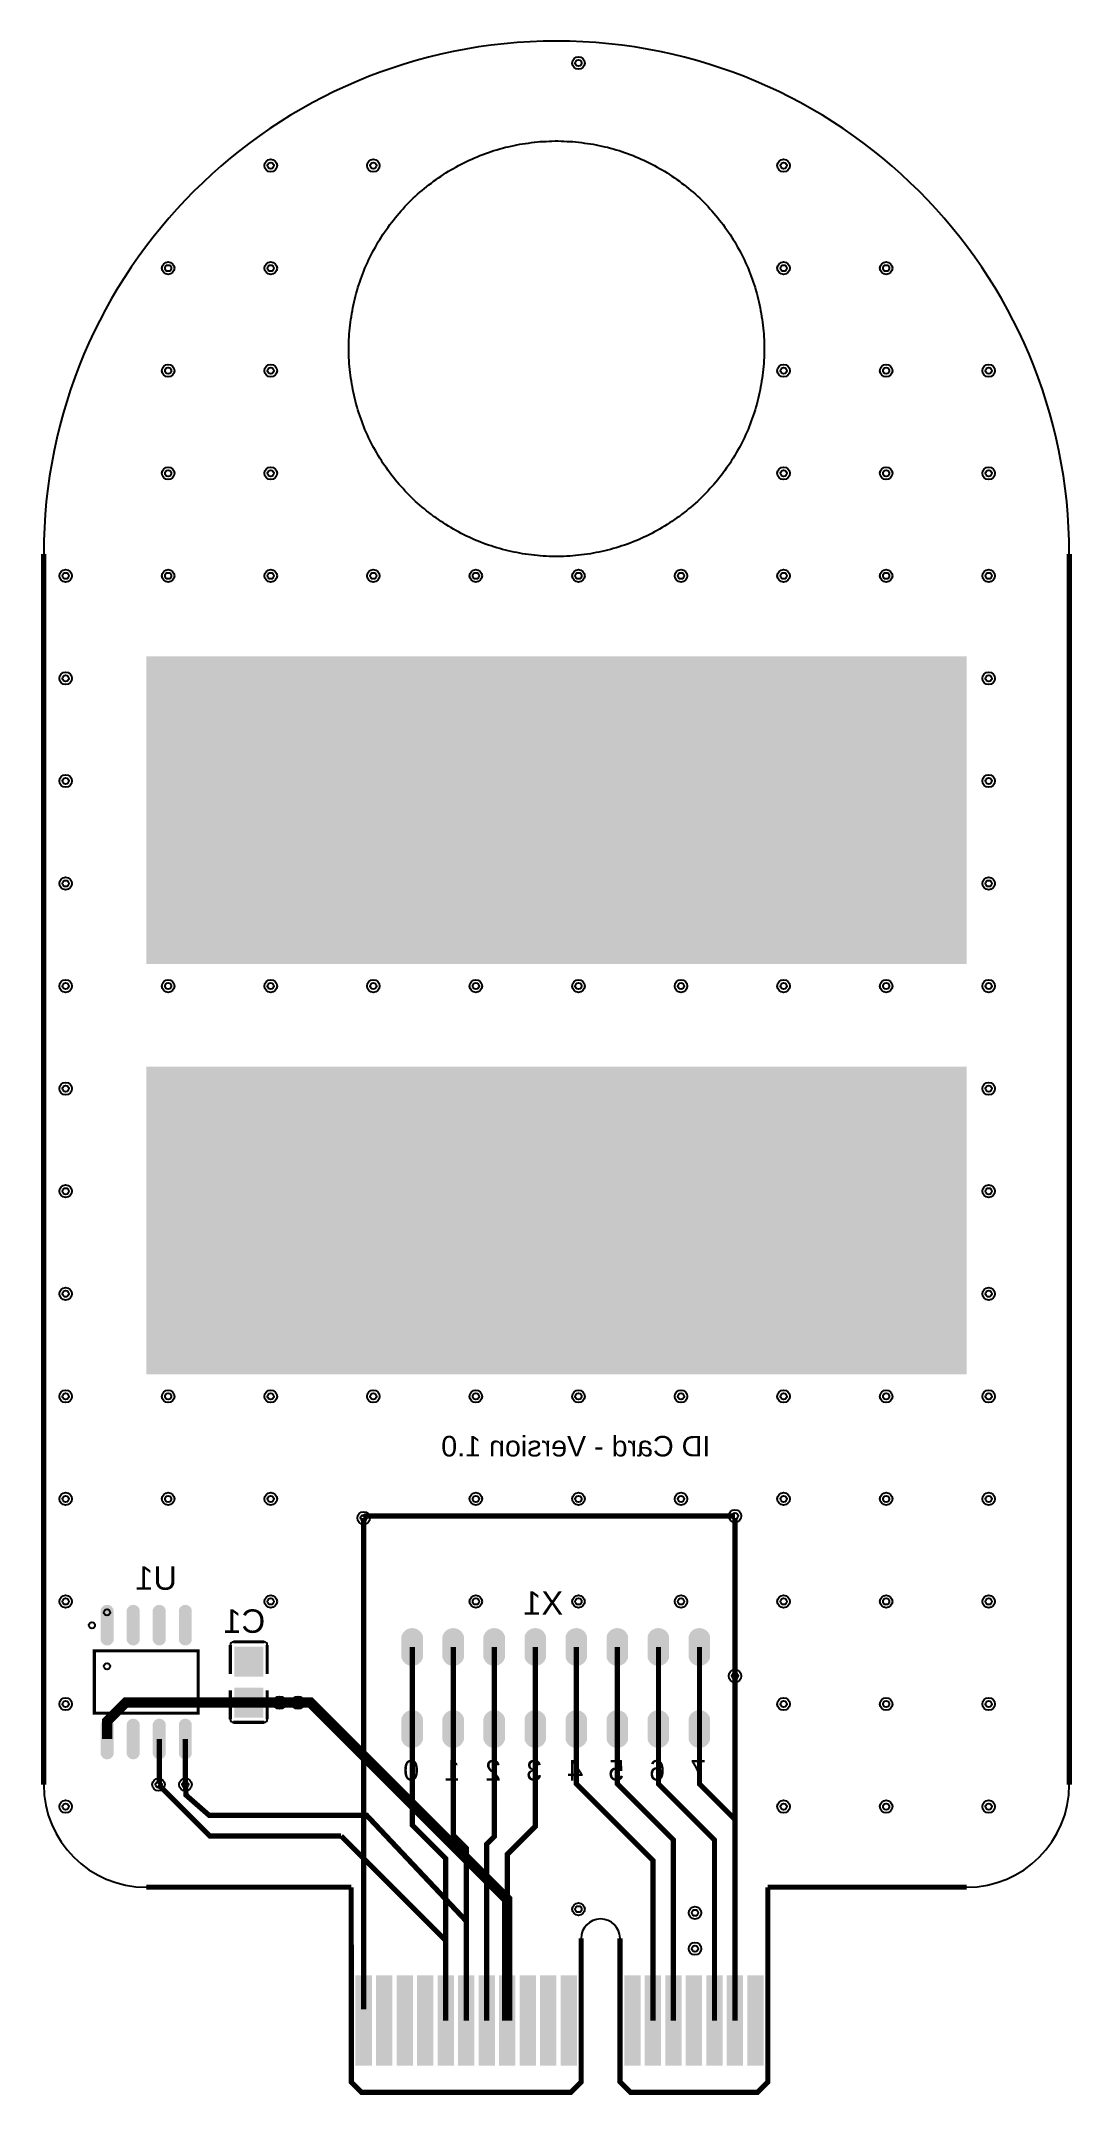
# Model space of a CAD drawing. Header units: millimetres. Extents: x 0 to 50, y 0 to 100.
import ezdxf

# ---------------------------------------------------------------- set-up
doc = ezdxf.new("R2010")
doc.units = ezdxf.units.MM
for name, color, linetype, true_color in [('BoardOutLine', 7, 'Continuous', 0xff00ff), ('BottomLayer', 7, 'Continuous', 0x0000ff), ('BottomPasteMaskLayer', 7, 'Continuous', 0x800000), ('BottomSilkLayer', 7, 'Continuous', 0x66cc33), ('BottomSolderMaskLayer', 7, 'Continuous', 0xaa00ff), ('Document', 7, 'Continuous', 0xffffff), ('Hole', 7, 'Continuous', 0x222222), ('Multi-Layer', 7, 'Continuous', 0xc0c0c0), ('TopLayer', 7, 'Continuous', 0xff0000), ('TopPasteMaskLayer', 7, 'Continuous', 0x808080), ('TopSilkLayer', 7, 'Continuous', 0xffcc00), ('TopSolderMaskLayer', 7, 'Continuous', 0x800080)]:
    doc.layers.add(name, color=color, linetype=linetype, true_color=true_color)
doc.styles.get("Standard").update_dxf_attribs({"font": 'arial.ttf'})

msp = doc.modelspace()

# ---------------------------------------------------------------- hatches: boundary and pattern name
at = {"layer": 'BottomLayer'}
for points in [[(3.39, 22.04, -0.785398), (2.8, 22.04), (2.8, 23.5, -0.785398), (3.39, 23.5)], [(4.66, 22.04, -0.785398), (4.07, 22.04), (4.07, 23.5, -0.785398), (4.66, 23.5)], [(5.93, 22.04, -0.785398), (5.34, 22.04), (5.34, 23.5, -0.785398), (5.93, 23.5)], [(7.2, 22.04, -0.785398), (6.61, 22.04), (6.61, 23.5, -0.785398), (7.2, 23.5)], [(18.47, 21.21, -0.785398), (17.47, 21.21), (17.47, 22.21, -0.785398), (18.47, 22.21)], [(20.47, 21.21, -0.785398), (19.47, 21.21), (19.47, 22.21, -0.785398), (20.47, 22.21)], [(22.47, 21.21, -0.785398), (21.47, 21.21), (21.47, 22.21, -0.785398), (22.47, 22.21)], [(24.47, 21.21, -0.785398), (23.47, 21.21), (23.47, 22.21, -0.785398), (24.47, 22.21)], [(26.47, 21.21, -0.785398), (25.47, 21.21), (25.47, 22.21, -0.785398), (26.47, 22.21)], [(28.47, 21.21, -0.785398), (27.47, 21.21), (27.47, 22.21, -0.785398), (28.47, 22.21)], [(30.47, 21.21, -0.785398), (29.47, 21.21), (29.47, 22.21, -0.785398), (30.47, 22.21)], [(32.47, 21.21, -0.785398), (31.47, 21.21), (31.47, 22.21, -0.785398), (32.47, 22.21)], [(10.68, 20.3), (9.32, 20.3), (9.32, 21.71), (10.68, 21.71)], [(10.68, 19.7), (9.32, 19.7), (9.32, 18.29), (10.68, 18.29)], [(3.39, 16.5, -0.785398), (2.8, 16.5), (2.8, 17.96, -0.785398), (3.39, 17.96)], [(4.66, 16.5, -0.785398), (4.07, 16.5), (4.07, 17.96, -0.785398), (4.66, 17.96)], [(5.93, 16.5, -0.785398), (5.34, 16.5), (5.34, 17.96, -0.785398), (5.93, 17.96)], [(7.2, 16.5, -0.785398), (6.61, 16.5), (6.61, 17.96, -0.785398), (7.2, 17.96)], [(18.47, 17.21, -0.785398), (17.47, 17.21), (17.47, 18.21, -0.785398), (18.47, 18.21)], [(20.47, 17.21, -0.785398), (19.47, 17.21), (19.47, 18.21, -0.785398), (20.47, 18.21)], [(22.47, 17.21, -0.785398), (21.47, 17.21), (21.47, 18.21, -0.785398), (22.47, 18.21)], [(24.47, 17.21, -0.785398), (23.47, 17.21), (23.47, 18.21, -0.785398), (24.47, 18.21)], [(26.47, 17.21, -0.785398), (25.47, 17.21), (25.47, 18.21, -0.785398), (26.47, 18.21)], [(28.47, 17.21, -0.785398), (27.47, 17.21), (27.47, 18.21, -0.785398), (28.47, 18.21)], [(30.47, 17.21, -0.785398), (29.47, 17.21), (29.47, 18.21, -0.785398), (30.47, 18.21)], [(32.47, 17.21, -0.785398), (31.47, 17.21), (31.47, 18.21, -0.785398), (32.47, 18.21)], [(15.25, 5.65), (15.95, 5.65), (15.95, 2.45), (15.25, 2.45)], [(16.25, 5.65), (16.95, 5.65), (16.95, 1.35), (16.25, 1.35)], [(17.25, 5.65), (17.95, 5.65), (17.95, 1.35), (17.25, 1.35)], [(18.25, 5.65), (18.95, 5.65), (18.95, 1.35), (18.25, 1.35)], [(19.25, 5.65), (19.95, 5.65), (19.95, 1.35), (19.25, 1.35)], [(20.25, 5.65), (20.95, 5.65), (20.95, 1.35), (20.25, 1.35)], [(21.25, 5.65), (21.95, 5.65), (21.95, 1.35), (21.25, 1.35)], [(22.25, 5.65), (22.95, 5.65), (22.95, 1.35), (22.25, 1.35)], [(23.25, 5.65), (23.95, 5.65), (23.95, 1.35), (23.25, 1.35)], [(24.25, 5.65), (24.95, 5.65), (24.95, 1.35), (24.25, 1.35)], [(25.25, 5.65), (25.95, 5.65), (25.95, 1.35), (25.25, 1.35)], [(28.35, 5.65), (29.05, 5.65), (29.05, 1.35), (28.35, 1.35)], [(29.35, 5.65), (30.05, 5.65), (30.05, 1.35), (29.35, 1.35)], [(30.35, 5.65), (31.05, 5.65), (31.05, 1.35), (30.35, 1.35)], [(31.35, 5.65), (32.05, 5.65), (32.05, 1.35), (31.35, 1.35)], [(32.35, 5.65), (33.05, 5.65), (33.05, 1.35), (32.35, 1.35)], [(33.35, 5.65), (34.05, 5.65), (34.05, 1.35), (33.35, 1.35)], [(34.35, 5.65), (35.05, 5.65), (35.05, 1.35), (34.35, 1.35)]]:
    msp.add_hatch(color=256, dxfattribs=at).paths.add_polyline_path(points)
at = {"layer": 'BottomPasteMaskLayer'}
for points in [[(3.39, 22.04, -0.785398), (2.8, 22.04), (2.8, 23.5, -0.785398), (3.39, 23.5)], [(4.66, 22.04, -0.785398), (4.07, 22.04), (4.07, 23.5, -0.785398), (4.66, 23.5)], [(5.93, 22.04, -0.785398), (5.34, 22.04), (5.34, 23.5, -0.785398), (5.93, 23.5)], [(7.2, 22.04, -0.785398), (6.61, 22.04), (6.61, 23.5, -0.785398), (7.2, 23.5)], [(18.47, 21.21, -0.785398), (17.47, 21.21), (17.47, 22.21, -0.785398), (18.47, 22.21)], [(20.47, 21.21, -0.785398), (19.47, 21.21), (19.47, 22.21, -0.785398), (20.47, 22.21)], [(22.47, 21.21, -0.785398), (21.47, 21.21), (21.47, 22.21, -0.785398), (22.47, 22.21)], [(24.47, 21.21, -0.785398), (23.47, 21.21), (23.47, 22.21, -0.785398), (24.47, 22.21)], [(26.47, 21.21, -0.785398), (25.47, 21.21), (25.47, 22.21, -0.785398), (26.47, 22.21)], [(28.47, 21.21, -0.785398), (27.47, 21.21), (27.47, 22.21, -0.785398), (28.47, 22.21)], [(30.47, 21.21, -0.785398), (29.47, 21.21), (29.47, 22.21, -0.785398), (30.47, 22.21)], [(32.47, 21.21, -0.785398), (31.47, 21.21), (31.47, 22.21, -0.785398), (32.47, 22.21)], [(10.62, 21.68), (9.34, 21.68), (9.29, 21.63), (9.29, 20.48), (9.34, 20.43), (9.75, 20.42), (9.75, 20.87), (10.2, 20.87), (10.2, 20.43), (10.62, 20.43), (10.67, 20.48), (10.67, 21.63)], [(10.62, 19.52), (10.2, 19.52), (10.2, 19.08), (9.75, 19.08), (9.75, 19.52), (9.34, 19.52), (9.29, 19.48), (9.29, 18.33), (9.34, 18.28), (10.62, 18.28), (10.67, 18.33), (10.67, 19.48)], [(3.39, 16.5, -0.785398), (2.8, 16.5), (2.8, 17.96, -0.785398), (3.39, 17.96)], [(4.66, 16.5, -0.785398), (4.07, 16.5), (4.07, 17.96, -0.785398), (4.66, 17.96)], [(5.93, 16.5, -0.785398), (5.34, 16.5), (5.34, 17.96, -0.785398), (5.93, 17.96)], [(7.2, 16.5, -0.785398), (6.61, 16.5), (6.61, 17.96, -0.785398), (7.2, 17.96)], [(18.47, 17.21, -0.785398), (17.47, 17.21), (17.47, 18.21, -0.785398), (18.47, 18.21)], [(20.47, 17.21, -0.785398), (19.47, 17.21), (19.47, 18.21, -0.785398), (20.47, 18.21)], [(22.47, 17.21, -0.785398), (21.47, 17.21), (21.47, 18.21, -0.785398), (22.47, 18.21)], [(24.47, 17.21, -0.785398), (23.47, 17.21), (23.47, 18.21, -0.785398), (24.47, 18.21)], [(26.47, 17.21, -0.785398), (25.47, 17.21), (25.47, 18.21, -0.785398), (26.47, 18.21)], [(28.47, 17.21, -0.785398), (27.47, 17.21), (27.47, 18.21, -0.785398), (28.47, 18.21)], [(30.47, 17.21, -0.785398), (29.47, 17.21), (29.47, 18.21, -0.785398), (30.47, 18.21)], [(32.47, 17.21, -0.785398), (31.47, 17.21), (31.47, 18.21, -0.785398), (32.47, 18.21)], [(15.25, 5.65), (15.95, 5.65), (15.95, 2.45), (15.25, 2.45)], [(16.25, 5.65), (16.95, 5.65), (16.95, 1.35), (16.25, 1.35)], [(17.25, 5.65), (17.95, 5.65), (17.95, 1.35), (17.25, 1.35)], [(18.25, 5.65), (18.95, 5.65), (18.95, 1.35), (18.25, 1.35)], [(19.25, 5.65), (19.95, 5.65), (19.95, 1.35), (19.25, 1.35)], [(20.25, 5.65), (20.95, 5.65), (20.95, 1.35), (20.25, 1.35)], [(21.25, 5.65), (21.95, 5.65), (21.95, 1.35), (21.25, 1.35)], [(22.25, 5.65), (22.95, 5.65), (22.95, 1.35), (22.25, 1.35)], [(23.25, 5.65), (23.95, 5.65), (23.95, 1.35), (23.25, 1.35)], [(24.25, 5.65), (24.95, 5.65), (24.95, 1.35), (24.25, 1.35)], [(25.25, 5.65), (25.95, 5.65), (25.95, 1.35), (25.25, 1.35)], [(28.35, 5.65), (29.05, 5.65), (29.05, 1.35), (28.35, 1.35)], [(29.35, 5.65), (30.05, 5.65), (30.05, 1.35), (29.35, 1.35)], [(30.35, 5.65), (31.05, 5.65), (31.05, 1.35), (30.35, 1.35)], [(31.35, 5.65), (32.05, 5.65), (32.05, 1.35), (31.35, 1.35)], [(32.35, 5.65), (33.05, 5.65), (33.05, 1.35), (32.35, 1.35)], [(33.35, 5.65), (34.05, 5.65), (34.05, 1.35), (33.35, 1.35)], [(34.35, 5.65), (35.05, 5.65), (35.05, 1.35), (34.35, 1.35)]]:
    msp.add_hatch(color=256, dxfattribs=at).paths.add_polyline_path(points)
at = {"layer": 'BottomSilkLayer'}
for points in [[(5, 70), (45, 70), (45, 55), (5, 55), (5, 65)], [(5, 50), (45, 50), (45, 35), (5, 35), (5, 45)]]:
    msp.add_hatch(color=256, dxfattribs=at).paths.add_polyline_path(points)
at = {"layer": 'BottomSolderMaskLayer'}
for points in [[(3.41, 22.03, -0.785398), (2.78, 22.03), (2.78, 23.52, -0.785398), (3.41, 23.52)], [(4.68, 22.03, -0.785398), (4.05, 22.03), (4.05, 23.52, -0.785398), (4.68, 23.52)], [(5.95, 22.03, -0.785398), (5.32, 22.03), (5.32, 23.52, -0.785398), (5.95, 23.52)], [(7.22, 22.03, -0.785398), (6.59, 22.03), (6.59, 23.52, -0.785398), (7.22, 23.52)], [(18.49, 21.2, -0.785398), (17.44, 21.2), (17.44, 22.22, -0.785398), (18.49, 22.22)], [(20.49, 21.2, -0.785398), (19.44, 21.2), (19.44, 22.22, -0.785398), (20.49, 22.22)], [(22.49, 21.2, -0.785398), (21.44, 21.2), (21.44, 22.22, -0.785398), (22.49, 22.22)], [(24.49, 21.2, -0.785398), (23.44, 21.2), (23.44, 22.22, -0.785398), (24.49, 22.22)], [(26.49, 21.2, -0.785398), (25.44, 21.2), (25.44, 22.22, -0.785398), (26.49, 22.22)], [(28.49, 21.2, -0.785398), (27.44, 21.2), (27.44, 22.22, -0.785398), (28.49, 22.22)], [(30.49, 21.2, -0.785398), (29.44, 21.2), (29.44, 22.22, -0.785398), (30.49, 22.22)], [(32.49, 21.2, -0.785398), (31.44, 21.2), (31.44, 22.22, -0.785398), (32.49, 22.22)], [(10.7, 20.27), (9.3, 20.27), (9.3, 21.73), (10.7, 21.73)], [(10.7, 19.73), (9.3, 19.73), (9.3, 18.27), (10.7, 18.27)], [(3.41, 16.48, -0.785398), (2.78, 16.48), (2.78, 17.97, -0.785398), (3.41, 17.97)], [(4.68, 16.48, -0.785398), (4.05, 16.48), (4.05, 17.97, -0.785398), (4.68, 17.97)], [(5.95, 16.48, -0.785398), (5.32, 16.48), (5.32, 17.97, -0.785398), (5.95, 17.97)], [(7.22, 16.48, -0.785398), (6.59, 16.48), (6.59, 17.97, -0.785398), (7.22, 17.97)], [(18.49, 17.2, -0.785398), (17.44, 17.2), (17.44, 18.22, -0.785398), (18.49, 18.22)], [(20.49, 17.2, -0.785398), (19.44, 17.2), (19.44, 18.22, -0.785398), (20.49, 18.22)], [(22.49, 17.2, -0.785398), (21.44, 17.2), (21.44, 18.22, -0.785398), (22.49, 18.22)], [(24.49, 17.2, -0.785398), (23.44, 17.2), (23.44, 18.22, -0.785398), (24.49, 18.22)], [(26.49, 17.2, -0.785398), (25.44, 17.2), (25.44, 18.22, -0.785398), (26.49, 18.22)], [(28.49, 17.2, -0.785398), (27.44, 17.2), (27.44, 18.22, -0.785398), (28.49, 18.22)], [(30.49, 17.2, -0.785398), (29.44, 17.2), (29.44, 18.22, -0.785398), (30.49, 18.22)], [(32.49, 17.2, -0.785398), (31.44, 17.2), (31.44, 18.22, -0.785398), (32.49, 18.22)], [(15.2, 5.7), (16, 5.7), (16, 2.4), (15.2, 2.4)], [(16.2, 5.7), (17, 5.7), (17, 1.3), (16.2, 1.3)], [(17.2, 5.7), (18, 5.7), (18, 1.3), (17.2, 1.3)], [(18.2, 5.7), (19, 5.7), (19, 1.3), (18.2, 1.3)], [(19.2, 5.7), (20, 5.7), (20, 1.3), (19.2, 1.3)], [(20.2, 5.7), (21, 5.7), (21, 1.3), (20.2, 1.3)], [(21.2, 5.7), (22, 5.7), (22, 1.3), (21.2, 1.3)], [(22.2, 5.7), (23, 5.7), (23, 1.3), (22.2, 1.3)], [(23.2, 5.7), (24, 5.7), (24, 1.3), (23.2, 1.3)], [(24.2, 5.7), (25, 5.7), (25, 1.3), (24.2, 1.3)], [(25.2, 5.7), (26, 5.7), (26, 1.3), (25.2, 1.3)], [(28.3, 5.7), (29.1, 5.7), (29.1, 1.3), (28.3, 1.3)], [(29.3, 5.7), (30.1, 5.7), (30.1, 1.3), (29.3, 1.3)], [(30.3, 5.7), (31.1, 5.7), (31.1, 1.3), (30.3, 1.3)], [(31.3, 5.7), (32.1, 5.7), (32.1, 1.3), (31.3, 1.3)], [(32.3, 5.7), (33.1, 5.7), (33.1, 1.3), (32.3, 1.3)], [(33.3, 5.7), (34.1, 5.7), (34.1, 1.3), (33.3, 1.3)], [(34.3, 5.7), (35.1, 5.7), (35.1, 1.3), (34.3, 1.3)]]:
    msp.add_hatch(color=256, dxfattribs=at).paths.add_polyline_path(points)
at = {"layer": 'TopLayer'}
for points in [[(15.25, 5.65), (15.95, 5.65), (15.95, 1.35), (15.25, 1.35)], [(16.25, 5.65), (16.95, 5.65), (16.95, 1.35), (16.25, 1.35)], [(17.25, 5.65), (17.95, 5.65), (17.95, 1.35), (17.25, 1.35)], [(18.25, 5.65), (18.95, 5.65), (18.95, 1.35), (18.25, 1.35)], [(19.25, 5.65), (19.95, 5.65), (19.95, 1.35), (19.25, 1.35)], [(20.25, 5.65), (20.95, 5.65), (20.95, 1.35), (20.25, 1.35)], [(21.25, 5.65), (21.95, 5.65), (21.95, 1.35), (21.25, 1.35)], [(22.25, 5.65), (22.95, 5.65), (22.95, 1.35), (22.25, 1.35)], [(23.25, 5.65), (23.95, 5.65), (23.95, 1.35), (23.25, 1.35)], [(24.25, 5.65), (24.95, 5.65), (24.95, 1.35), (24.25, 1.35)], [(25.25, 5.65), (25.95, 5.65), (25.95, 1.35), (25.25, 1.35)], [(28.35, 5.65), (29.05, 5.65), (29.05, 1.35), (28.35, 1.35)], [(29.35, 5.65), (30.05, 5.65), (30.05, 1.35), (29.35, 1.35)], [(30.35, 5.65), (31.05, 5.65), (31.05, 1.35), (30.35, 1.35)], [(31.35, 5.65), (32.05, 5.65), (32.05, 1.35), (31.35, 1.35)], [(32.35, 5.65), (33.05, 5.65), (33.05, 1.35), (32.35, 1.35)], [(33.35, 5.65), (34.05, 5.65), (34.05, 2.45), (33.35, 2.45)], [(34.35, 5.65), (35.05, 5.65), (35.05, 1.35), (34.35, 1.35)]]:
    msp.add_hatch(color=256, dxfattribs=at).paths.add_polyline_path(points)
at = {"layer": 'TopPasteMaskLayer'}
for points in [[(15.25, 5.65), (15.95, 5.65), (15.95, 1.35), (15.25, 1.35)], [(16.25, 5.65), (16.95, 5.65), (16.95, 1.35), (16.25, 1.35)], [(17.25, 5.65), (17.95, 5.65), (17.95, 1.35), (17.25, 1.35)], [(18.25, 5.65), (18.95, 5.65), (18.95, 1.35), (18.25, 1.35)], [(19.25, 5.65), (19.95, 5.65), (19.95, 1.35), (19.25, 1.35)], [(20.25, 5.65), (20.95, 5.65), (20.95, 1.35), (20.25, 1.35)], [(21.25, 5.65), (21.95, 5.65), (21.95, 1.35), (21.25, 1.35)], [(22.25, 5.65), (22.95, 5.65), (22.95, 1.35), (22.25, 1.35)], [(23.25, 5.65), (23.95, 5.65), (23.95, 1.35), (23.25, 1.35)], [(24.25, 5.65), (24.95, 5.65), (24.95, 1.35), (24.25, 1.35)], [(25.25, 5.65), (25.95, 5.65), (25.95, 1.35), (25.25, 1.35)], [(28.35, 5.65), (29.05, 5.65), (29.05, 1.35), (28.35, 1.35)], [(29.35, 5.65), (30.05, 5.65), (30.05, 1.35), (29.35, 1.35)], [(30.35, 5.65), (31.05, 5.65), (31.05, 1.35), (30.35, 1.35)], [(31.35, 5.65), (32.05, 5.65), (32.05, 1.35), (31.35, 1.35)], [(32.35, 5.65), (33.05, 5.65), (33.05, 1.35), (32.35, 1.35)], [(33.35, 5.65), (34.05, 5.65), (34.05, 2.45), (33.35, 2.45)], [(34.35, 5.65), (35.05, 5.65), (35.05, 1.35), (34.35, 1.35)]]:
    msp.add_hatch(color=256, dxfattribs=at).paths.add_polyline_path(points)
at = {"layer": 'TopSilkLayer'}
for points in [[(5, 70), (45, 70), (45, 55), (5, 55), (5, 65)], [(5, 50), (45, 50), (45, 35), (5, 35), (5, 45)]]:
    msp.add_hatch(color=256, dxfattribs=at).paths.add_polyline_path(points)
at = {"layer": 'TopSolderMaskLayer'}
for points in [[(15.2, 5.7), (16, 5.7), (16, 1.3), (15.2, 1.3)], [(16.2, 5.7), (17, 5.7), (17, 1.3), (16.2, 1.3)], [(17.2, 5.7), (18, 5.7), (18, 1.3), (17.2, 1.3)], [(18.2, 5.7), (19, 5.7), (19, 1.3), (18.2, 1.3)], [(19.2, 5.7), (20, 5.7), (20, 1.3), (19.2, 1.3)], [(20.2, 5.7), (21, 5.7), (21, 1.3), (20.2, 1.3)], [(21.2, 5.7), (22, 5.7), (22, 1.3), (21.2, 1.3)], [(22.2, 5.7), (23, 5.7), (23, 1.3), (22.2, 1.3)], [(23.2, 5.7), (24, 5.7), (24, 1.3), (23.2, 1.3)], [(24.2, 5.7), (25, 5.7), (25, 1.3), (24.2, 1.3)], [(25.2, 5.7), (26, 5.7), (26, 1.3), (25.2, 1.3)], [(28.3, 5.7), (29.1, 5.7), (29.1, 1.3), (28.3, 1.3)], [(29.3, 5.7), (30.1, 5.7), (30.1, 1.3), (29.3, 1.3)], [(30.3, 5.7), (31.1, 5.7), (31.1, 1.3), (30.3, 1.3)], [(31.3, 5.7), (32.1, 5.7), (32.1, 1.3), (31.3, 1.3)], [(32.3, 5.7), (33.1, 5.7), (33.1, 1.3), (32.3, 1.3)], [(33.3, 5.7), (34.1, 5.7), (34.1, 2.4), (33.3, 2.4)], [(34.3, 5.7), (35.1, 5.7), (35.1, 1.3), (34.3, 1.3)]]:
    msp.add_hatch(color=256, dxfattribs=at).paths.add_polyline_path(points)

# ---------------------------------------------------------------- linework, layer by layer
at = {"layer": 'BoardOutLine', "const_width": 0.254}
for points in [[(0, 75), (0, 15)], [(50, 75), (50, 15)], [(15, 10), (5, 10)], [(14.99, 10), (15, 0.5), (15.5, 0), (25.7, 0), (26.2, 0.5), (26.2, 7.5)], [(28.1, 7.5), (28.1, 0.5), (28.6, 0), (34.8, 0), (35.3, 0.5), (35.3, 10)], [(45, 10), (35.3, 10)]]:
    msp.add_lwpolyline(points, dxfattribs=at)
at = {"layer": 'BoardOutLine'}
for centre, radius, start, end in [((25, 75), 25, 0, 180), ((5, 15), 5, 180, 270), ((45, 15), 5, 270, 360), ((27.15, 7.5), 0.95, 0.725, 179.9718)]:
    msp.add_arc(centre, radius, start, end, dxfattribs=at)
at = {"layer": 'BottomLayer'}
for points, const_width in [([(15.6, 4.05), (15.6, 28)], 0.254), ([(33.7, 20.3), (33.7, 28)], 0.254), ([(17.97, 21.71), (17.97, 17.71)], 0.254), ([(19.97, 21.71), (19.97, 17.71)], 0.254), ([(21.97, 21.71), (21.97, 17.71)], 0.254), ([(23.97, 21.71), (23.97, 17.71)], 0.254), ([(25.97, 21.71), (25.97, 17.71)], 0.254), ([(27.97, 21.71), (27.97, 17.71)], 0.254), ([(29.97, 21.71), (29.97, 17.71)], 0.254), ([(31.97, 21.71), (31.97, 17.71)], 0.254), ([(3.09, 17.23), (3.09, 18.09), (4, 19), (10, 19)], 0.5), ([(10, 19), (12.4, 19)], 0.5), ([(12.4, 19), (13, 19)], 0.5), ([(5.6, 15), (5.64, 15.04), (5.64, 17.23)], 0.254), ([(6.91, 17.23), (6.91, 15)], 0.254), ([(17.97, 17.71), (17.97, 13.03), (19.6, 11.4), (19.6, 3.5)], 0.254), ([(19.97, 17.71), (19.97, 12.53), (20.6, 11.9), (20.6, 3.5)], 0.254), ([(21.97, 17.71), (21.97, 12.47), (21.6, 12.1), (21.6, 3.5)], 0.254), ([(23.97, 17.71), (23.97, 12.97), (22.6, 11.6), (22.6, 3.5)], 0.254), ([(25.97, 17.71), (25.97, 15.03), (29.7, 11.3), (29.7, 3.5)], 0.254), ([(27.97, 17.71), (27.97, 15.03), (30.7, 12.3), (30.7, 3.5)], 0.254), ([(29.97, 17.71), (29.97, 15.03), (32.7, 12.3), (32.7, 3.5)], 0.254), ([(31.97, 17.71), (31.97, 15.03), (33.7, 13.3), (33.7, 3.5)], 0.254)]:
    msp.add_lwpolyline(points, dxfattribs=dict(at, const_width=const_width))
at = {"layer": 'BottomSilkLayer', "const_width": 0.152}
for points in [[(10.75, 21.96), (9.25, 21.96)], [(9.1, 21.81), (9.1, 20.4)], [(10.9, 20.4), (10.9, 21.81)], [(9.1, 18.19), (9.1, 19.6)], [(10.9, 19.6), (10.9, 18.19)], [(10.75, 18.04), (9.25, 18.04)]]:
    msp.add_lwpolyline(points, dxfattribs=at)
msp.add_lwpolyline([(2.47, 21.52), (2.47, 18.48), (7.53, 18.48), (7.53, 21.52), (2.47, 21.52)], close=True, dxfattribs=at)
at = {"layer": 'BottomSilkLayer'}
for centre in [(2.35, 22.77), (3.09, 20.77)]:
    msp.add_circle(centre, 0.15, dxfattribs=at)
for centre, start, end in [((9.25, 21.81), 90, 180), ((10.75, 21.81), 0, 90), ((9.25, 18.19), 180, 270), ((10.75, 18.19), 270, 0)]:
    msp.add_arc(centre, 0.152, start, end, dxfattribs=at)
at = {"layer": 'Document'}
msp.add_circle((3.09, 23.4), 0.15, dxfattribs=at)
at = {"layer": 'Hole'}
for centre, radius in [((26.07, 98.93), 0.153), ((11.07, 93.93), 0.153), ((16.07, 93.93), 0.153), ((36.07, 93.93), 0.153), ((6.07, 88.93), 0.153), ((11.07, 88.93), 0.153), ((36.07, 88.93), 0.153), ((41.07, 88.93), 0.153), ((6.07, 83.93), 0.153), ((11.07, 83.93), 0.153), ((36.07, 83.93), 0.153), ((41.07, 83.93), 0.153), ((46.07, 83.93), 0.153), ((6.07, 78.93), 0.153), ((11.07, 78.93), 0.153), ((36.07, 78.93), 0.153), ((41.07, 78.93), 0.153), ((46.07, 78.93), 0.153), ((1.07, 73.93), 0.153), ((6.07, 73.93), 0.153), ((11.07, 73.93), 0.153), ((16.07, 73.93), 0.153), ((21.07, 73.93), 0.153), ((26.07, 73.93), 0.153), ((31.07, 73.93), 0.153), ((36.07, 73.93), 0.153), ((41.07, 73.93), 0.153), ((46.07, 73.93), 0.153), ((1.07, 68.93), 0.153), ((46.07, 68.93), 0.153), ((1.07, 63.93), 0.153), ((46.07, 63.93), 0.153), ((1.07, 58.93), 0.153), ((46.07, 58.93), 0.153), ((1.07, 53.93), 0.153), ((6.07, 53.93), 0.153), ((11.07, 53.93), 0.153), ((16.07, 53.93), 0.153), ((21.07, 53.93), 0.153), ((26.07, 53.93), 0.153), ((31.07, 53.93), 0.153), ((36.07, 53.93), 0.153), ((41.07, 53.93), 0.153), ((46.07, 53.93), 0.153), ((1.07, 48.93), 0.153), ((46.07, 48.93), 0.153), ((1.07, 43.93), 0.153), ((46.07, 43.93), 0.153), ((1.07, 38.93), 0.153), ((46.07, 38.93), 0.153), ((1.07, 33.93), 0.153), ((6.07, 33.93), 0.153), ((11.07, 33.93), 0.153), ((16.07, 33.93), 0.153), ((21.07, 33.93), 0.153), ((26.07, 33.93), 0.153), ((31.07, 33.93), 0.153), ((36.07, 33.93), 0.153), ((41.07, 33.93), 0.153), ((46.07, 33.93), 0.153), ((1.07, 28.93), 0.153), ((6.07, 28.93), 0.153), ((11.07, 28.93), 0.153), ((21.07, 28.93), 0.153), ((26.07, 28.93), 0.153), ((31.07, 28.93), 0.153), ((36.07, 28.93), 0.153), ((41.07, 28.93), 0.153), ((46.07, 28.93), 0.153), ((15.6, 28), 0.152), ((33.7, 28.1), 0.152), ((1.07, 23.93), 0.153), ((11.07, 23.93), 0.153), ((21.07, 23.93), 0.153), ((26.07, 23.93), 0.153), ((31.07, 23.93), 0.153), ((36.07, 23.93), 0.153), ((41.07, 23.93), 0.153), ((46.07, 23.93), 0.153), ((33.7, 20.3), 0.152), ((1.07, 18.93), 0.153), ((11.5, 19), 0.152), ((12.4, 19), 0.152), ((36.07, 18.93), 0.153), ((41.07, 18.93), 0.153), ((46.07, 18.93), 0.153), ((5.6, 15), 0.152), ((6.91, 15), 0.152), ((1.07, 13.93), 0.153), ((36.07, 13.93), 0.153), ((41.07, 13.93), 0.153), ((46.07, 13.93), 0.153), ((26.07, 8.93), 0.153), ((31.75, 8.75), 0.152), ((31.75, 7), 0.152)]:
    msp.add_circle(centre, radius, dxfattribs=at)
at = {"layer": 'Multi-Layer'}
msp.add_lwpolyline([(14.87, 85), (14.87, 85.14), (14.88, 85.29), (14.88, 85.43), (14.89, 85.58), (14.9, 85.72), (14.91, 85.86), (14.92, 86.01), (14.94, 86.15), (14.96, 86.29), (14.98, 86.43), (15, 86.58), (15.02, 86.72), (15.05, 86.86), (15.07, 87), (15.1, 87.14), (15.13, 87.28), (15.17, 87.42), (15.2, 87.56), (15.24, 87.7), (15.28, 87.84), (15.32, 87.98), (15.36, 88.12), (15.41, 88.25), (15.46, 88.39), (15.51, 88.52), (15.56, 88.66), (15.61, 88.79), (15.66, 88.93), (15.72, 89.06), (15.78, 89.19), (15.84, 89.32), (15.9, 89.45), (15.97, 89.58), (16.03, 89.71), (16.1, 89.83), (16.17, 89.96), (16.24, 90.08), (16.31, 90.21), (16.39, 90.33), (16.47, 90.45), (16.54, 90.57), (16.62, 90.69), (16.71, 90.81), (16.79, 90.93), (16.88, 91.05), (16.96, 91.16), (17.05, 91.27), (17.14, 91.39), (17.23, 91.5), (17.33, 91.61), (17.42, 91.72), (17.52, 91.82), (17.61, 91.93), (17.71, 92.03), (17.81, 92.14), (17.92, 92.24), (18.02, 92.34), (18.12, 92.44), (18.23, 92.53), (18.34, 92.63), (18.45, 92.72), (18.56, 92.81), (18.67, 92.9), (18.78, 92.99), (18.9, 93.08), (19.01, 93.17), (19.13, 93.25), (19.25, 93.33), (19.37, 93.42), (19.49, 93.49), (19.61, 93.57), (19.73, 93.65), (19.85, 93.72), (19.98, 93.79), (20.1, 93.86), (20.23, 93.93), (20.36, 94), (20.49, 94.07), (20.62, 94.13), (20.75, 94.19), (20.88, 94.25), (21.01, 94.31), (21.14, 94.36), (21.27, 94.42), (21.41, 94.47), (21.54, 94.52), (21.68, 94.57), (21.82, 94.61), (21.95, 94.66), (22.09, 94.7), (22.23, 94.74), (22.37, 94.78), (22.51, 94.82), (22.65, 94.85), (22.79, 94.88), (22.93, 94.91), (23.07, 94.94), (23.21, 94.97), (23.35, 94.99), (23.49, 95.01), (23.64, 95.03), (23.78, 95.05), (23.92, 95.07), (24.07, 95.08), (24.21, 95.1), (24.35, 95.11), (24.5, 95.11), (24.64, 95.12), (24.78, 95.12), (24.93, 95.13), (25.07, 95.13), (25.22, 95.12), (25.36, 95.12), (25.5, 95.11), (25.65, 95.11), (25.79, 95.1), (25.93, 95.08), (26.08, 95.07), (26.22, 95.05), (26.36, 95.03), (26.51, 95.01), (26.65, 94.99), (26.79, 94.97), (26.93, 94.94), (27.07, 94.91), (27.21, 94.88), (27.35, 94.85), (27.49, 94.82), (27.63, 94.78), (27.77, 94.74), (27.91, 94.7), (28.05, 94.66), (28.18, 94.61), (28.32, 94.57), (28.46, 94.52), (28.59, 94.47), (28.73, 94.42), (28.86, 94.36), (28.99, 94.31), (29.12, 94.25), (29.25, 94.19), (29.38, 94.13), (29.51, 94.07), (29.64, 94), (29.77, 93.93), (29.9, 93.86), (30.02, 93.79), (30.15, 93.72), (30.27, 93.65), (30.39, 93.57), (30.51, 93.49), (30.63, 93.42), (30.75, 93.33), (30.87, 93.25), (30.99, 93.17), (31.1, 93.08), (31.22, 92.99), (31.33, 92.9), (31.44, 92.81), (31.55, 92.72), (31.66, 92.63), (31.77, 92.53), (31.88, 92.44), (31.98, 92.34), (32.08, 92.24), (32.19, 92.14), (32.29, 92.03), (32.39, 91.93), (32.48, 91.82), (32.58, 91.72), (32.67, 91.61), (32.77, 91.5), (32.86, 91.39), (32.95, 91.27), (33.04, 91.16), (33.12, 91.05), (33.21, 90.93), (33.29, 90.81), (33.38, 90.69), (33.46, 90.57), (33.53, 90.45), (33.61, 90.33), (33.69, 90.21), (33.76, 90.08), (33.83, 89.96), (33.9, 89.83), (33.97, 89.71), (34.03, 89.58), (34.1, 89.45), (34.16, 89.32), (34.22, 89.19), (34.28, 89.06), (34.34, 88.93), (34.39, 88.79), (34.44, 88.66), (34.49, 88.52), (34.54, 88.39), (34.59, 88.25), (34.64, 88.12), (34.68, 87.98), (34.72, 87.84), (34.76, 87.7), (34.8, 87.56), (34.83, 87.42), (34.87, 87.28), (34.9, 87.14), (34.93, 87), (34.95, 86.86), (34.98, 86.72), (35, 86.58), (35.02, 86.43), (35.04, 86.29), (35.06, 86.15), (35.08, 86.01), (35.09, 85.86), (35.1, 85.72), (35.11, 85.58), (35.12, 85.43), (35.12, 85.29), (35.13, 85.14), (35.13, 85), (35.13, 84.86), (35.12, 84.71), (35.12, 84.57), (35.11, 84.42), (35.1, 84.28), (35.09, 84.14), (35.08, 83.99), (35.06, 83.85), (35.04, 83.71), (35.02, 83.57), (35, 83.42), (34.98, 83.28), (34.95, 83.14), (34.93, 83), (34.9, 82.86), (34.87, 82.72), (34.83, 82.58), (34.8, 82.44), (34.76, 82.3), (34.72, 82.16), (34.68, 82.02), (34.64, 81.88), (34.59, 81.75), (34.54, 81.61), (34.49, 81.48), (34.44, 81.34), (34.39, 81.21), (34.34, 81.07), (34.28, 80.94), (34.22, 80.81), (34.16, 80.68), (34.1, 80.55), (34.03, 80.42), (33.97, 80.29), (33.9, 80.17), (33.83, 80.04), (33.76, 79.92), (33.69, 79.79), (33.61, 79.67), (33.53, 79.55), (33.46, 79.43), (33.38, 79.31), (33.29, 79.19), (33.21, 79.07), (33.12, 78.95), (33.04, 78.84), (32.95, 78.73), (32.86, 78.61), (32.77, 78.5), (32.67, 78.39), (32.58, 78.28), (32.48, 78.18), (32.39, 78.07), (32.29, 77.97), (32.19, 77.86), (32.08, 77.76), (31.98, 77.66), (31.88, 77.56), (31.77, 77.47), (31.66, 77.37), (31.55, 77.28), (31.44, 77.19), (31.33, 77.1), (31.22, 77.01), (31.1, 76.92), (30.99, 76.83), (30.87, 76.75), (30.75, 76.67), (30.63, 76.58), (30.51, 76.51), (30.39, 76.43), (30.27, 76.35), (30.15, 76.28), (30.02, 76.21), (29.9, 76.14), (29.77, 76.07), (29.64, 76), (29.51, 75.93), (29.38, 75.87), (29.25, 75.81), (29.12, 75.75), (28.99, 75.69), (28.86, 75.64), (28.73, 75.58), (28.59, 75.53), (28.46, 75.48), (28.32, 75.43), (28.18, 75.39), (28.05, 75.34), (27.91, 75.3), (27.77, 75.26), (27.63, 75.22), (27.49, 75.18), (27.35, 75.15), (27.21, 75.12), (27.07, 75.09), (26.93, 75.06), (26.79, 75.03), (26.65, 75.01), (26.51, 74.99), (26.36, 74.97), (26.22, 74.95), (26.08, 74.93), (25.93, 74.92), (25.79, 74.9), (25.65, 74.89), (25.5, 74.89), (25.36, 74.88), (25.22, 74.88), (25.07, 74.87), (24.93, 74.87), (24.78, 74.88), (24.64, 74.88), (24.5, 74.89), (24.35, 74.89), (24.21, 74.9), (24.07, 74.92), (23.92, 74.93), (23.78, 74.95), (23.64, 74.97), (23.49, 74.99), (23.35, 75.01), (23.21, 75.03), (23.07, 75.06), (22.93, 75.09), (22.79, 75.12), (22.65, 75.15), (22.51, 75.18), (22.37, 75.22), (22.23, 75.26), (22.09, 75.3), (21.95, 75.34), (21.82, 75.39), (21.68, 75.43), (21.54, 75.48), (21.41, 75.53), (21.27, 75.58), (21.14, 75.64), (21.01, 75.69), (20.88, 75.75), (20.75, 75.81), (20.62, 75.87), (20.49, 75.93), (20.36, 76), (20.23, 76.07), (20.1, 76.14), (19.98, 76.21), (19.85, 76.28), (19.73, 76.35), (19.61, 76.43), (19.49, 76.51), (19.37, 76.58), (19.25, 76.67), (19.13, 76.75), (19.01, 76.83), (18.9, 76.92), (18.78, 77.01), (18.67, 77.1), (18.56, 77.19), (18.45, 77.28), (18.34, 77.37), (18.23, 77.47), (18.12, 77.56), (18.02, 77.66), (17.92, 77.76), (17.81, 77.86), (17.71, 77.97), (17.61, 78.07), (17.52, 78.18), (17.42, 78.28), (17.33, 78.39), (17.23, 78.5), (17.14, 78.61), (17.05, 78.73), (16.96, 78.84), (16.88, 78.95), (16.79, 79.07), (16.71, 79.19), (16.62, 79.31), (16.54, 79.43), (16.47, 79.55), (16.39, 79.67), (16.31, 79.79), (16.24, 79.92), (16.17, 80.04), (16.1, 80.17), (16.03, 80.29), (15.97, 80.42), (15.9, 80.55), (15.84, 80.68), (15.78, 80.81), (15.72, 80.94), (15.66, 81.07), (15.61, 81.21), (15.56, 81.34), (15.51, 81.48), (15.46, 81.61), (15.41, 81.75), (15.36, 81.88), (15.32, 82.02), (15.28, 82.16), (15.24, 82.3), (15.2, 82.44), (15.17, 82.58), (15.13, 82.72), (15.1, 82.86), (15.07, 83), (15.05, 83.14), (15.02, 83.28), (15, 83.42), (14.98, 83.57), (14.96, 83.71), (14.94, 83.85), (14.92, 83.99), (14.91, 84.14), (14.9, 84.28), (14.89, 84.42), (14.88, 84.57), (14.88, 84.71), (14.87, 84.86), (14.87, 85)], close=True, dxfattribs=at)
for centre in [(26.07, 98.93), (11.07, 93.93), (16.07, 93.93), (36.07, 93.93), (6.07, 88.93), (11.07, 88.93), (36.07, 88.93), (41.07, 88.93), (6.07, 83.93), (11.07, 83.93), (36.07, 83.93), (41.07, 83.93), (46.07, 83.93), (6.07, 78.93), (11.07, 78.93), (36.07, 78.93), (41.07, 78.93), (46.07, 78.93), (1.07, 73.93), (6.07, 73.93), (11.07, 73.93), (16.07, 73.93), (21.07, 73.93), (26.07, 73.93), (31.07, 73.93), (36.07, 73.93), (41.07, 73.93), (46.07, 73.93), (1.07, 68.93), (46.07, 68.93), (1.07, 63.93), (46.07, 63.93), (1.07, 58.93), (46.07, 58.93), (1.07, 53.93), (6.07, 53.93), (11.07, 53.93), (16.07, 53.93), (21.07, 53.93), (26.07, 53.93), (31.07, 53.93), (36.07, 53.93), (41.07, 53.93), (46.07, 53.93), (1.07, 48.93), (46.07, 48.93), (1.07, 43.93), (46.07, 43.93), (1.07, 38.93), (46.07, 38.93), (1.07, 33.93), (6.07, 33.93), (11.07, 33.93), (16.07, 33.93), (21.07, 33.93), (26.07, 33.93), (31.07, 33.93), (36.07, 33.93), (41.07, 33.93), (46.07, 33.93), (1.07, 28.93), (6.07, 28.93), (11.07, 28.93), (21.07, 28.93), (26.07, 28.93), (31.07, 28.93), (36.07, 28.93), (41.07, 28.93), (46.07, 28.93), (15.6, 28), (33.7, 28.1), (1.07, 23.93), (11.07, 23.93), (21.07, 23.93), (26.07, 23.93), (31.07, 23.93), (36.07, 23.93), (41.07, 23.93), (46.07, 23.93), (33.7, 20.3), (1.07, 18.93), (11.5, 19), (12.4, 19), (36.07, 18.93), (41.07, 18.93), (46.07, 18.93), (5.6, 15), (6.91, 15), (1.07, 13.93), (36.07, 13.93), (41.07, 13.93), (46.07, 13.93), (26.07, 8.93), (31.75, 8.75), (31.75, 7)]:
    msp.add_circle(centre, 0.305, dxfattribs=at)
at = {"layer": 'TopLayer'}
for points, const_width in [([(15.6, 28), (15.7, 28.1), (33.7, 28.1)], 0.254), ([(33.7, 20.3), (33.7, 4.04)], 0.254), ([(11.24, 19), (13, 19), (22.6, 9.4), (22.6, 3.5)], 0.5), ([(14.5, 12.5), (8.1, 12.5), (5.6, 15)], 0.254), ([(6.91, 15), (6.94, 14.49), (8.07, 13.5), (15.75, 13.5), (20.6, 8.35), (20.6, 3.5)], 0.254), ([(19.6, 3.5), (19.6, 7.4), (14.5, 12.5)], 0.254)]:
    msp.add_lwpolyline(points, dxfattribs=dict(at, const_width=const_width))

# ---------------------------------------------------------------- texts
at = {"layer": 'BottomSilkLayer', "text_generation_flag": 2}
for s, height, p in [('ID Card - Version 1.0', 1, (32.5, 31)), ('U1', 1.143, (6.5, 24.5)), ('X1', 1.143, (25.33, 23.28)), ('C1', 1.143, (10.8, 22.4)), ('0', 1, (18.3, 15.2)), ('1', 1, (20.3, 15.2)), ('2', 1, (22.3, 15.2)), ('3', 1, (24.3, 15.2)), ('4', 1, (26.3, 15.2)), ('5', 1, (28.3, 15.2)), ('6', 1, (30.3, 15.2)), ('7', 1, (32.3, 15.2))]:
    msp.add_text(s, height=height, dxfattribs=at).set_placement(p)

doc.saveas('drawing.dxf')
